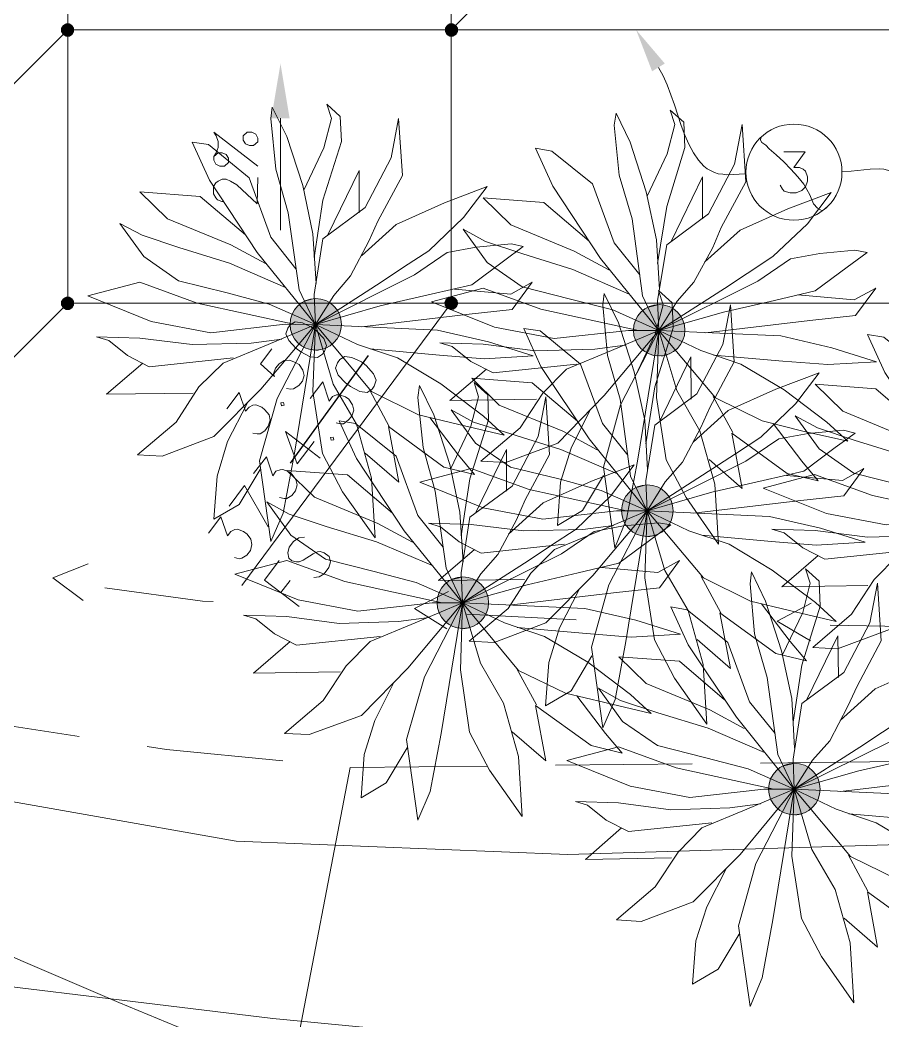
# Model space of a CAD drawing. Header units: millimetres. Extents: x -419 to 20046, y -14642 to 2638.
# Drawn here: x 7.739 to 9.318, y 8.233 to 10.064 of the extents above; entities that cross this region are included whole.
import ezdxf

# ---------------------------------------------------------------- set-up
doc = ezdxf.new("R2010")
doc.units = ezdxf.units.MM
for name, color, linetype in [('PDF11_----LN02', 7, 'Continuous'), ('PDF11_----LN03', 7, 'Continuous'), ('PDF11_----TX00', 7, 'Continuous'), ('PDF11_PR-swale', 7, 'Continuous'), ('PDF11_PRPN$PRPNSW', 7, 'Continuous')]:
    doc.layers.add(name, color=color, linetype=linetype)
for name, color, linetype, true_color in [('PDF11_0', 7, 'Continuous', 0xb3b3b3), ('PDF11_EXTO$--C3-Surface-EXTO', 7, 'Continuous', 0xb3b3b3), ('PDF11_EXTO$EXLSTR', 7, 'Continuous', 0xb3b3b3)]:
    doc.layers.add(name, color=color, linetype=linetype, true_color=true_color)

msp = doc.modelspace()

# ---------------------------------------------------------------- hatches: boundary and pattern name
at = {"layer": 'PDF11_----TX00', "transparency": 33554559}
msp.add_hatch(color=256, dxfattribs=at).paths.add_polyline_path([(8.2157, 9.9841), (8.199, 9.8841), (8.2323, 9.8841)])
at = {"layer": 'PDF11_0', "transparency": 33554559}
for points in [[(7.8173, 10.0541), (7.814, 10.0491), (7.8265, 10.0458)], [(7.8265, 10.0458), (7.8231, 10.0575), (7.8173, 10.0541)], [(7.8265, 10.0458), (7.8298, 10.0575), (7.8231, 10.0575)], [(7.8348, 10.0541), (7.8298, 10.0575), (7.8265, 10.0458)], [(7.8265, 10.0458), (7.8381, 10.0491), (7.8348, 10.0541)], [(8.5198, 10.0541), (8.5165, 10.0491), (8.5282, 10.0458)], [(8.5282, 10.0458), (8.5248, 10.0575), (8.5198, 10.0541)], [(8.5282, 10.0458), (8.5315, 10.0575), (8.5248, 10.0575)], [(8.5373, 10.0541), (8.5315, 10.0575), (8.5282, 10.0458)], [(8.5282, 10.0458), (8.5407, 10.0491), (8.5373, 10.0541)], [(7.8265, 10.0458), (7.814, 10.0491), (7.814, 10.0425)], [(7.8265, 10.0458), (7.814, 10.0425), (7.8173, 10.0366)], [(7.8173, 10.0366), (7.8231, 10.0333), (7.8265, 10.0458)], [(7.8265, 10.0458), (7.8231, 10.0333), (7.8298, 10.0333)], [(7.8265, 10.0458), (7.8381, 10.0425), (7.8381, 10.0491)], [(7.8265, 10.0458), (7.8298, 10.0333), (7.8348, 10.0366)], [(7.8348, 10.0366), (7.8381, 10.0425), (7.8265, 10.0458)], [(8.5282, 10.0458), (8.5165, 10.0491), (8.5165, 10.0425)], [(8.5282, 10.0458), (8.5165, 10.0425), (8.5198, 10.0366)], [(8.5198, 10.0366), (8.5248, 10.0333), (8.5282, 10.0458)], [(8.5282, 10.0458), (8.5248, 10.0333), (8.5315, 10.0333)], [(8.5282, 10.0458), (8.5407, 10.0425), (8.5407, 10.0491)], [(8.5282, 10.0458), (8.5315, 10.0333), (8.5373, 10.0366)], [(8.5373, 10.0366), (8.5407, 10.0425), (8.5282, 10.0458)], [(8.8665, 10.0458), (8.8957, 9.97), (8.919, 9.9841)], [(7.8173, 9.5541), (7.814, 9.5491), (7.8265, 9.5458)], [(7.8265, 9.5458), (7.814, 9.5491), (7.814, 9.5424)], [(7.8265, 9.5458), (7.814, 9.5424), (7.8173, 9.5366)], [(7.8265, 9.5458), (7.8231, 9.5574), (7.8173, 9.5541)], [(7.8173, 9.5366), (7.8231, 9.5333), (7.8265, 9.5458)], [(7.8265, 9.5458), (7.8298, 9.5574), (7.8231, 9.5574)], [(7.8265, 9.5458), (7.8231, 9.5333), (7.8298, 9.5333)], [(7.8348, 9.5541), (7.8298, 9.5574), (7.8265, 9.5458)], [(7.8265, 9.5458), (7.8381, 9.5491), (7.8348, 9.5541)], [(7.8265, 9.5458), (7.8381, 9.5424), (7.8381, 9.5491)], [(7.8265, 9.5458), (7.8298, 9.5333), (7.8348, 9.5366)], [(7.8348, 9.5366), (7.8381, 9.5424), (7.8265, 9.5458)], [(8.5182, 9.5533), (8.5157, 9.5474), (8.5282, 9.5458)], [(8.5282, 9.5458), (8.5157, 9.5474), (8.5165, 9.5408)], [(8.5282, 9.5458), (8.5165, 9.5408), (8.5207, 9.5358)], [(8.5282, 9.5458), (8.5232, 9.5574), (8.5182, 9.5533)], [(8.5207, 9.5358), (8.5265, 9.5333), (8.5282, 9.5458)], [(8.5282, 9.5458), (8.5298, 9.5583), (8.5232, 9.5574)], [(8.5282, 9.5458), (8.5265, 9.5333), (8.5332, 9.5341)], [(8.5357, 9.5558), (8.5298, 9.5583), (8.5282, 9.5458)], [(8.5282, 9.5458), (8.5398, 9.5508), (8.5357, 9.5558)], [(8.5282, 9.5458), (8.5407, 9.5441), (8.5398, 9.5508)], [(8.5282, 9.5458), (8.5332, 9.5341), (8.5382, 9.5383)], [(8.5382, 9.5383), (8.5407, 9.5441), (8.5282, 9.5458)]]:
    msp.add_hatch(color=7, dxfattribs=at).paths.add_polyline_path(points)
at = {"layer": 'PDF11_EXTO$EXLSTR', "transparency": 33554559}
for points in [[(8.3123, 9.5408), (8.2365, 9.5258), (8.2348, 9.5216)], [(8.3123, 9.5408), (8.2348, 9.5216), (8.3148, 9.5374)], [(8.3082, 9.5441), (8.239, 9.5299), (8.2365, 9.5258)], [(8.3082, 9.5441), (8.2365, 9.5258), (8.3123, 9.5408)], [(8.3048, 9.5466), (8.2407, 9.5333), (8.239, 9.5299)], [(8.3048, 9.5466), (8.239, 9.5299), (8.3082, 9.5441)], [(8.3007, 9.5483), (8.244, 9.5374), (8.2407, 9.5333)], [(8.3007, 9.5483), (8.2407, 9.5333), (8.3048, 9.5466)], [(8.2973, 9.5508), (8.2465, 9.5408), (8.244, 9.5374)], [(8.2973, 9.5508), (8.244, 9.5374), (8.3007, 9.5483)], [(8.2923, 9.5516), (8.2507, 9.5433), (8.2465, 9.5408)], [(8.2923, 9.5516), (8.2465, 9.5408), (8.2973, 9.5508)], [(8.2882, 9.5533), (8.254, 9.5458), (8.2507, 9.5433)], [(8.2882, 9.5533), (8.2507, 9.5433), (8.2923, 9.5516)], [(8.2832, 9.5533), (8.2582, 9.5483), (8.254, 9.5458)], [(8.2832, 9.5533), (8.254, 9.5458), (8.2882, 9.5533)], [(8.279, 9.5541), (8.2615, 9.5499), (8.2582, 9.5483)], [(8.279, 9.5541), (8.2582, 9.5483), (8.2832, 9.5533)], [(8.2732, 9.5533), (8.2615, 9.5499), (8.279, 9.5541)], [(8.2732, 9.5533), (8.2707, 9.5533), (8.2615, 9.5499)], [(8.9207, 9.5408), (8.879, 9.5324), (8.8757, 9.5291)], [(8.9207, 9.5408), (8.8757, 9.5291), (8.9257, 9.5391)], [(8.9165, 9.5416), (8.8824, 9.5349), (8.879, 9.5324)], [(8.9165, 9.5416), (8.879, 9.5324), (8.9207, 9.5408)], [(8.9115, 9.5424), (8.8874, 9.5374), (8.8824, 9.5349)], [(8.9115, 9.5424), (8.8824, 9.5349), (8.9165, 9.5416)], [(8.9082, 9.5424), (8.8907, 9.5391), (8.8874, 9.5374)], [(8.9082, 9.5424), (8.8874, 9.5374), (8.9115, 9.5424)], [(8.9024, 9.5424), (8.899, 9.5416), (8.8907, 9.5391)], [(8.9024, 9.5424), (8.8907, 9.5391), (8.9082, 9.5424)], [(8.3207, 9.5308), (8.2332, 9.5133), (8.2323, 9.5083)], [(8.3207, 9.5308), (8.2323, 9.5083), (8.3223, 9.5266)], [(8.3223, 9.5266), (8.2323, 9.5083), (8.2323, 9.5041)], [(8.3223, 9.5266), (8.2323, 9.5041), (8.324, 9.5224)], [(8.324, 9.5224), (8.2323, 9.5041), (8.2332, 9.4991)], [(8.3182, 9.5341), (8.234, 9.5174), (8.2332, 9.5133)], [(8.3182, 9.5341), (8.2332, 9.5133), (8.3207, 9.5308)], [(8.324, 9.5224), (8.2332, 9.4991), (8.3257, 9.5183)], [(8.3148, 9.5374), (8.2348, 9.5216), (8.234, 9.5174)], [(8.3148, 9.5374), (8.234, 9.5174), (8.3182, 9.5341)], [(8.9465, 9.5233), (8.8624, 9.5058), (8.8615, 9.5016)], [(8.9465, 9.5233), (8.8615, 9.5016), (8.949, 9.5191)], [(8.944, 9.5266), (8.864, 9.5108), (8.8624, 9.5058)], [(8.944, 9.5266), (8.8624, 9.5058), (8.9465, 9.5233)], [(8.9407, 9.5299), (8.8649, 9.5149), (8.864, 9.5108)], [(8.9407, 9.5299), (8.864, 9.5108), (8.944, 9.5266)], [(8.9374, 9.5324), (8.8674, 9.5191), (8.8649, 9.5149)], [(8.9374, 9.5324), (8.8649, 9.5149), (8.9407, 9.5299)], [(8.934, 9.5358), (8.8699, 9.5224), (8.8674, 9.5191)], [(8.934, 9.5358), (8.8674, 9.5191), (8.9374, 9.5324)], [(8.929, 9.5374), (8.8724, 9.5258), (8.8699, 9.5224)], [(8.929, 9.5374), (8.8699, 9.5224), (8.934, 9.5358)], [(8.9257, 9.5391), (8.8757, 9.5291), (8.8724, 9.5258)], [(8.9257, 9.5391), (8.8724, 9.5258), (8.929, 9.5374)], [(8.3257, 9.5183), (8.2332, 9.4991), (8.234, 9.4949)], [(8.3257, 9.5183), (8.234, 9.4949), (8.3265, 9.5133)], [(8.3265, 9.5133), (8.234, 9.4949), (8.2348, 9.4908)], [(8.3265, 9.5133), (8.2348, 9.4908), (8.3273, 9.5091)], [(8.3273, 9.5091), (8.2348, 9.4908), (8.2373, 9.4866)], [(8.3273, 9.5091), (8.2373, 9.4866), (8.3265, 9.5049)], [(8.3265, 9.5049), (8.2373, 9.4866), (8.239, 9.4824)], [(8.3265, 9.5049), (8.239, 9.4824), (8.3265, 9.4999)], [(8.949, 9.5191), (8.8615, 9.5016), (8.8607, 9.4974)], [(8.949, 9.5191), (8.8607, 9.4974), (8.9515, 9.5149)], [(8.9515, 9.5149), (8.8607, 9.4974), (8.8615, 9.4924)], [(8.9515, 9.5149), (8.8615, 9.4924), (8.9524, 9.5108)], [(8.9524, 9.5108), (8.8615, 9.4924), (8.8615, 9.4883)], [(8.9524, 9.5108), (8.8615, 9.4883), (8.954, 9.5066)], [(8.954, 9.5066), (8.8615, 9.4883), (8.8624, 9.4841)], [(8.954, 9.5066), (8.8624, 9.4841), (8.9549, 9.5024)], [(8.3265, 9.4999), (8.239, 9.4824), (8.2415, 9.4791)], [(8.3265, 9.4999), (8.2415, 9.4791), (8.3257, 9.4958)], [(8.3257, 9.4958), (8.2415, 9.4791), (8.244, 9.4749)], [(8.3257, 9.4958), (8.244, 9.4749), (8.3248, 9.4916)], [(8.3248, 9.4916), (8.244, 9.4749), (8.2473, 9.4724)], [(8.3248, 9.4916), (8.2473, 9.4724), (8.3223, 9.4874)], [(8.3223, 9.4874), (8.2473, 9.4724), (8.2507, 9.4691)], [(8.3223, 9.4874), (8.2507, 9.4691), (8.3207, 9.4833)], [(8.9549, 9.5024), (8.8624, 9.4841), (8.864, 9.4799)], [(8.9549, 9.5024), (8.864, 9.4799), (8.9557, 9.4983)], [(8.9557, 9.4983), (8.864, 9.4799), (8.8657, 9.4758)], [(8.9557, 9.4983), (8.8657, 9.4758), (8.9557, 9.4933)], [(8.9557, 9.4933), (8.8657, 9.4758), (8.8674, 9.4716)], [(8.9557, 9.4933), (8.8674, 9.4716), (8.9549, 9.4891)], [(8.9549, 9.4891), (8.8674, 9.4716), (8.8699, 9.4674)], [(8.9549, 9.4891), (8.8699, 9.4674), (8.954, 9.4841)], [(8.3207, 9.4833), (8.2507, 9.4691), (8.2548, 9.4666)], [(8.3207, 9.4833), (8.2548, 9.4666), (8.3182, 9.4791)], [(8.3182, 9.4791), (8.2548, 9.4666), (8.2582, 9.4641)], [(8.3182, 9.4791), (8.2582, 9.4641), (8.3157, 9.4758)], [(8.3157, 9.4758), (8.2582, 9.4641), (8.2632, 9.4624)], [(8.3157, 9.4758), (8.2632, 9.4624), (8.3123, 9.4724)], [(8.3123, 9.4724), (8.2632, 9.4624), (8.2665, 9.4608)], [(8.3123, 9.4724), (8.2665, 9.4608), (8.309, 9.4699)], [(8.309, 9.4699), (8.2665, 9.4608), (8.2715, 9.4599)], [(8.309, 9.4699), (8.2715, 9.4599), (8.3048, 9.4666)], [(8.954, 9.4841), (8.8699, 9.4674), (8.8732, 9.4641)], [(8.954, 9.4841), (8.8732, 9.4641), (8.9532, 9.4799)], [(8.9532, 9.4799), (8.8732, 9.4641), (8.8765, 9.4608)], [(8.9532, 9.4799), (8.8765, 9.4608), (8.9515, 9.4758)], [(8.9515, 9.4758), (8.8765, 9.4608), (8.879, 9.4583)], [(8.9515, 9.4758), (8.879, 9.4583), (8.9499, 9.4716)], [(8.9499, 9.4716), (8.879, 9.4583), (8.8832, 9.4558)], [(8.9499, 9.4716), (8.8832, 9.4558), (8.9465, 9.4683)], [(8.9465, 9.4683), (8.8832, 9.4558), (8.8874, 9.4533)], [(8.9465, 9.4683), (8.8874, 9.4533), (8.944, 9.4649)], [(8.3048, 9.4666), (8.2715, 9.4599), (8.2757, 9.4591)], [(8.3048, 9.4666), (8.2757, 9.4591), (8.3015, 9.4649)], [(8.3015, 9.4649), (8.2757, 9.4591), (8.2807, 9.4591)], [(8.3015, 9.4649), (8.2807, 9.4591), (8.2965, 9.4624)], [(8.2807, 9.4591), (8.2848, 9.4591), (8.2965, 9.4624)], [(8.2848, 9.4591), (8.2965, 9.4624), (8.2932, 9.4616)], [(8.944, 9.4649), (8.8874, 9.4533), (8.8915, 9.4516)], [(8.944, 9.4649), (8.8915, 9.4516), (8.9407, 9.4616)], [(8.9407, 9.4616), (8.8915, 9.4516), (8.8957, 9.4499)], [(8.9407, 9.4616), (8.8957, 9.4499), (8.9382, 9.4583)], [(8.9382, 9.4583), (8.8957, 9.4499), (8.8999, 9.4491)], [(8.9382, 9.4583), (8.8999, 9.4491), (8.9332, 9.4558)], [(8.9332, 9.4558), (8.8999, 9.4491), (8.904, 9.4483)], [(8.9332, 9.4558), (8.904, 9.4483), (8.9307, 9.4533)], [(8.9307, 9.4533), (8.904, 9.4483), (8.9099, 9.4483)], [(8.9307, 9.4533), (8.9099, 9.4483), (8.9249, 9.4516)], [(8.9099, 9.4483), (8.9132, 9.4483), (8.9249, 9.4516)], [(8.9249, 9.4516), (8.9132, 9.4483), (8.9224, 9.4499)], [(8.8957, 9.2124), (8.8607, 9.2049), (8.8582, 9.2024)], [(8.8957, 9.2124), (8.8582, 9.2024), (8.899, 9.2107)], [(8.8907, 9.2124), (8.8657, 9.2074), (8.8607, 9.2049)], [(8.8907, 9.2124), (8.8607, 9.2049), (8.8957, 9.2124)], [(8.8865, 9.2132), (8.869, 9.2091), (8.8657, 9.2074)], [(8.8865, 9.2132), (8.8657, 9.2074), (8.8907, 9.2124)], [(8.8807, 9.2124), (8.869, 9.2091), (8.8865, 9.2132)], [(8.8807, 9.2124), (8.8774, 9.2124), (8.869, 9.2091)], [(8.9249, 9.1932), (8.8407, 9.1766), (8.8399, 9.1724)], [(8.9249, 9.1932), (8.8399, 9.1724), (8.9274, 9.1899)], [(8.9224, 9.1966), (8.8424, 9.1807), (8.8407, 9.1766)], [(8.9224, 9.1966), (8.8407, 9.1766), (8.9249, 9.1932)], [(8.919, 9.1999), (8.844, 9.1849), (8.8424, 9.1807)], [(8.919, 9.1999), (8.8424, 9.1807), (8.9224, 9.1966)], [(8.9157, 9.2032), (8.8457, 9.1891), (8.844, 9.1849)], [(8.9157, 9.2032), (8.844, 9.1849), (8.919, 9.1999)], [(8.9124, 9.2057), (8.8482, 9.1924), (8.8457, 9.1891)], [(8.9124, 9.2057), (8.8457, 9.1891), (8.9157, 9.2032)], [(8.9082, 9.2074), (8.8515, 9.1966), (8.8482, 9.1924)], [(8.9082, 9.2074), (8.8482, 9.1924), (8.9124, 9.2057)], [(8.904, 9.2099), (8.854, 9.1999), (8.8515, 9.1966)], [(8.904, 9.2099), (8.8515, 9.1966), (8.9082, 9.2074)], [(8.899, 9.2107), (8.8582, 9.2024), (8.854, 9.1999)], [(8.899, 9.2107), (8.854, 9.1999), (8.904, 9.2099)], [(8.9274, 9.1899), (8.8399, 9.1724), (8.8399, 9.1674)], [(8.9274, 9.1899), (8.8399, 9.1674), (8.9299, 9.1857)], [(8.9299, 9.1857), (8.8399, 9.1674), (8.8399, 9.1632)], [(8.9299, 9.1857), (8.8399, 9.1632), (8.9315, 9.1816)], [(8.9315, 9.1816), (8.8399, 9.1632), (8.8399, 9.1582)], [(8.9315, 9.1816), (8.8399, 9.1582), (8.9324, 9.1774)], [(8.9324, 9.1774), (8.8399, 9.1582), (8.8415, 9.1541)], [(8.9324, 9.1774), (8.8415, 9.1541), (8.9332, 9.1724)], [(8.9332, 9.1724), (8.8415, 9.1541), (8.8424, 9.1499)], [(8.9332, 9.1724), (8.8424, 9.1499), (8.934, 9.1682)], [(8.934, 9.1682), (8.8424, 9.1499), (8.844, 9.1457)], [(8.934, 9.1682), (8.844, 9.1457), (8.934, 9.1641)], [(8.934, 9.1641), (8.844, 9.1457), (8.8457, 9.1416)], [(8.934, 9.1641), (8.8457, 9.1416), (8.934, 9.1591)], [(8.934, 9.1591), (8.8457, 9.1416), (8.849, 9.1382)], [(8.934, 9.1591), (8.849, 9.1382), (8.9324, 9.1549)], [(8.9324, 9.1549), (8.849, 9.1382), (8.8515, 9.1341)], [(8.9324, 9.1549), (8.8515, 9.1341), (8.9315, 9.1507)], [(8.9315, 9.1507), (8.8515, 9.1341), (8.8549, 9.1316)], [(8.9315, 9.1507), (8.8549, 9.1316), (8.9299, 9.1466)], [(8.9299, 9.1466), (8.8549, 9.1316), (8.8582, 9.1282)], [(8.9299, 9.1466), (8.8582, 9.1282), (8.9282, 9.1424)], [(8.9282, 9.1424), (8.8582, 9.1282), (8.8615, 9.1257)], [(8.9282, 9.1424), (8.8615, 9.1257), (8.9249, 9.1382)], [(8.9249, 9.1382), (8.8615, 9.1257), (8.8657, 9.1232)], [(8.9249, 9.1382), (8.8657, 9.1232), (8.9232, 9.1349)], [(8.9232, 9.1349), (8.8657, 9.1232), (8.8699, 9.1216)], [(8.9232, 9.1349), (8.8699, 9.1216), (8.919, 9.1316)], [(8.919, 9.1316), (8.8699, 9.1216), (8.874, 9.1199)], [(8.919, 9.1316), (8.874, 9.1199), (8.9165, 9.1282)], [(8.9165, 9.1282), (8.874, 9.1199), (8.879, 9.1191)], [(8.9165, 9.1282), (8.879, 9.1191), (8.9124, 9.1257)], [(8.9124, 9.1257), (8.879, 9.1191), (8.8824, 9.1182)], [(8.9124, 9.1257), (8.8824, 9.1182), (8.909, 9.1241)], [(8.909, 9.1241), (8.8824, 9.1182), (8.8882, 9.1182)], [(8.909, 9.1241), (8.8882, 9.1182), (8.9032, 9.1216)], [(8.8882, 9.1182), (8.8915, 9.1182), (8.9032, 9.1216)], [(8.9032, 9.1216), (8.8915, 9.1182), (8.9007, 9.1199)], [(8.584, 9.0282), (8.504, 9.0124), (8.5032, 9.0082)], [(8.584, 9.0282), (8.5032, 9.0082), (8.5874, 9.0249)], [(8.5815, 9.0316), (8.5057, 9.0166), (8.504, 9.0124)], [(8.5815, 9.0316), (8.504, 9.0124), (8.584, 9.0282)], [(8.5774, 9.0341), (8.5082, 9.0207), (8.5057, 9.0166)], [(8.5774, 9.0341), (8.5057, 9.0166), (8.5815, 9.0316)], [(8.574, 9.0374), (8.5098, 9.0241), (8.5082, 9.0207)], [(8.574, 9.0374), (8.5082, 9.0207), (8.5774, 9.0341)], [(8.5699, 9.0391), (8.5132, 9.0282), (8.5098, 9.0241)], [(8.5699, 9.0391), (8.5098, 9.0241), (8.574, 9.0374)], [(8.5665, 9.0407), (8.5157, 9.0307), (8.5132, 9.0282)], [(8.5665, 9.0407), (8.5132, 9.0282), (8.5699, 9.0391)], [(8.5615, 9.0424), (8.5198, 9.0341), (8.5157, 9.0307)], [(8.5615, 9.0424), (8.5157, 9.0307), (8.5665, 9.0407)], [(8.5574, 9.0432), (8.5232, 9.0366), (8.5198, 9.0341)], [(8.5574, 9.0432), (8.5198, 9.0341), (8.5615, 9.0424)], [(8.5524, 9.0441), (8.5282, 9.0391), (8.5232, 9.0366)], [(8.5524, 9.0441), (8.5232, 9.0366), (8.5574, 9.0432)], [(8.5482, 9.0441), (8.5307, 9.0407), (8.5282, 9.0391)], [(8.5482, 9.0441), (8.5282, 9.0391), (8.5524, 9.0441)], [(8.5398, 9.0432), (8.5424, 9.0441), (8.5307, 9.0407)], [(8.5424, 9.0441), (8.5307, 9.0407), (8.5482, 9.0441)], [(8.5899, 9.0207), (8.5023, 9.0032), (8.5015, 8.9991)], [(8.5899, 9.0207), (8.5015, 8.9991), (8.5915, 9.0174)], [(8.5915, 9.0174), (8.5015, 8.9991), (8.5015, 8.9949)], [(8.5915, 9.0174), (8.5015, 8.9949), (8.5932, 9.0124)], [(8.5932, 9.0124), (8.5015, 8.9949), (8.5023, 8.9899)], [(8.5874, 9.0249), (8.5032, 9.0082), (8.5023, 9.0032)], [(8.5874, 9.0249), (8.5023, 9.0032), (8.5899, 9.0207)], [(8.5932, 9.0124), (8.5023, 8.9899), (8.5949, 9.0082)], [(8.5949, 9.0082), (8.5023, 8.9899), (8.5032, 8.9857)], [(8.5949, 9.0082), (8.5032, 8.9857), (8.5957, 9.0041)], [(8.5957, 9.0041), (8.5032, 8.9857), (8.504, 8.9816)], [(8.5957, 9.0041), (8.504, 8.9816), (8.5965, 8.9999)], [(8.5965, 8.9999), (8.504, 8.9816), (8.5065, 8.9774)], [(8.5965, 8.9999), (8.5065, 8.9774), (8.5957, 8.9949)], [(8.5957, 8.9949), (8.5065, 8.9774), (8.5082, 8.9732)], [(8.5957, 8.9949), (8.5082, 8.9732), (8.5957, 8.9907)], [(8.5957, 8.9907), (8.5082, 8.9732), (8.5107, 8.9691)], [(8.5957, 8.9907), (8.5107, 8.9691), (8.5949, 8.9866)], [(8.5949, 8.9866), (8.5107, 8.9691), (8.5132, 8.9657)], [(8.5949, 8.9866), (8.5132, 8.9657), (8.594, 8.9816)], [(8.594, 8.9816), (8.5132, 8.9657), (8.5165, 8.9624)], [(8.594, 8.9816), (8.5165, 8.9624), (8.5915, 8.9774)], [(8.5915, 8.9774), (8.5165, 8.9624), (8.5198, 8.9599)], [(8.5915, 8.9774), (8.5198, 8.9599), (8.5899, 8.9741)], [(8.5899, 8.9741), (8.5198, 8.9599), (8.524, 8.9574)], [(8.5899, 8.9741), (8.524, 8.9574), (8.5874, 8.9699)], [(8.5874, 8.9699), (8.524, 8.9574), (8.5273, 8.9549)], [(8.5874, 8.9699), (8.5273, 8.9549), (8.5849, 8.9666)], [(8.5849, 8.9666), (8.5273, 8.9549), (8.5323, 8.9532)], [(8.5849, 8.9666), (8.5323, 8.9532), (8.5815, 8.9632)], [(8.5815, 8.9632), (8.5323, 8.9532), (8.5357, 8.9515)], [(8.5815, 8.9632), (8.5357, 8.9515), (8.5782, 8.9599)], [(8.5782, 8.9599), (8.5357, 8.9515), (8.5407, 8.9507)], [(8.5782, 8.9599), (8.5407, 8.9507), (8.574, 8.9574)], [(8.574, 8.9574), (8.5407, 8.9507), (8.5449, 8.9499)], [(8.574, 8.9574), (8.5449, 8.9499), (8.5707, 8.9549)], [(8.5707, 8.9549), (8.5449, 8.9499), (8.5499, 8.9499)], [(8.5707, 8.9549), (8.5499, 8.9499), (8.5657, 8.9532)], [(8.5499, 8.9499), (8.554, 8.9499), (8.5657, 8.9532)], [(8.5657, 8.9532), (8.554, 8.9499), (8.5624, 8.9515)], [(9.1774, 8.6982), (9.1207, 8.6874), (9.1174, 8.6832)], [(9.1774, 8.6982), (9.1174, 8.6832), (9.1816, 8.6965)], [(9.1732, 8.6999), (9.1232, 8.6899), (9.1207, 8.6874)], [(9.1732, 8.6999), (9.1207, 8.6874), (9.1774, 8.6982)], [(9.1691, 8.7015), (9.1274, 8.6932), (9.1232, 8.6899)], [(9.1691, 8.7015), (9.1232, 8.6899), (9.1732, 8.6999)], [(9.1649, 8.7024), (9.1299, 8.6957), (9.1274, 8.6932)], [(9.1649, 8.7024), (9.1274, 8.6932), (9.1691, 8.7015)], [(9.1599, 8.7032), (9.1349, 8.6982), (9.1299, 8.6957)], [(9.1599, 8.7032), (9.1299, 8.6957), (9.1649, 8.7024)], [(9.1557, 8.7032), (9.1382, 8.6999), (9.1349, 8.6982)], [(9.1557, 8.7032), (9.1349, 8.6982), (9.1599, 8.7032)], [(9.1499, 8.7032), (9.1466, 8.7024), (9.1382, 8.6999)], [(9.1499, 8.7032), (9.1382, 8.6999), (9.1557, 8.7032)], [(9.1941, 8.684), (9.1099, 8.6674), (9.1091, 8.6624)], [(9.1941, 8.684), (9.1091, 8.6624), (9.1966, 8.6799)], [(9.1966, 8.6799), (9.1091, 8.6624), (9.1091, 8.6582)], [(9.1966, 8.6799), (9.1091, 8.6582), (9.1991, 8.6765)], [(9.1916, 8.6874), (9.1116, 8.6715), (9.1099, 8.6674)], [(9.1916, 8.6874), (9.1099, 8.6674), (9.1941, 8.684)], [(9.1882, 8.6907), (9.1132, 8.6757), (9.1116, 8.6715)], [(9.1882, 8.6907), (9.1116, 8.6715), (9.1916, 8.6874)], [(9.1849, 8.6932), (9.1149, 8.6799), (9.1132, 8.6757)], [(9.1849, 8.6932), (9.1132, 8.6757), (9.1882, 8.6907)], [(9.1816, 8.6965), (9.1174, 8.6832), (9.1149, 8.6799)], [(9.1816, 8.6965), (9.1149, 8.6799), (9.1849, 8.6932)], [(9.1991, 8.6765), (9.1091, 8.6582), (9.1091, 8.6532)], [(9.1991, 8.6765), (9.1091, 8.6532), (9.2007, 8.6715)], [(9.2007, 8.6715), (9.1091, 8.6532), (9.1091, 8.649)], [(9.2007, 8.6715), (9.1091, 8.649), (9.2024, 8.6674)], [(9.2024, 8.6674), (9.1091, 8.649), (9.1107, 8.6449)], [(9.2024, 8.6674), (9.1107, 8.6449), (9.2024, 8.6632)], [(9.2024, 8.6632), (9.1107, 8.6449), (9.1116, 8.6407)], [(9.2024, 8.6632), (9.1116, 8.6407), (9.2032, 8.659)], [(9.2032, 8.659), (9.1116, 8.6407), (9.1132, 8.6365)], [(9.2032, 8.659), (9.1132, 8.6365), (9.2032, 8.654)], [(9.2032, 8.654), (9.1132, 8.6365), (9.1149, 8.6324)], [(9.2032, 8.654), (9.1149, 8.6324), (9.2032, 8.6499)], [(9.2032, 8.6499), (9.1149, 8.6324), (9.1182, 8.6282)], [(9.2032, 8.6499), (9.1182, 8.6282), (9.2016, 8.6457)], [(9.2016, 8.6457), (9.1182, 8.6282), (9.1207, 8.6249)], [(9.2016, 8.6457), (9.1207, 8.6249), (9.2007, 8.6407)], [(9.2007, 8.6407), (9.1207, 8.6249), (9.1241, 8.6215)], [(9.2007, 8.6407), (9.1241, 8.6215), (9.1991, 8.6365)], [(9.1991, 8.6365), (9.1241, 8.6215), (9.1274, 8.619)], [(9.1991, 8.6365), (9.1274, 8.619), (9.1974, 8.6332)], [(9.1974, 8.6332), (9.1274, 8.619), (9.1307, 8.6165)], [(9.1974, 8.6332), (9.1307, 8.6165), (9.1949, 8.629)], [(9.1949, 8.629), (9.1307, 8.6165), (9.1349, 8.614)], [(9.1949, 8.629), (9.1349, 8.614), (9.1924, 8.6257)], [(9.1924, 8.6257), (9.1349, 8.614), (9.1391, 8.6124)], [(9.1924, 8.6257), (9.1391, 8.6124), (9.1882, 8.6224)], [(9.1882, 8.6224), (9.1391, 8.6124), (9.1432, 8.6107)], [(9.1882, 8.6224), (9.1432, 8.6107), (9.1857, 8.619)], [(9.1857, 8.619), (9.1432, 8.6107), (9.1482, 8.6099)], [(9.1857, 8.619), (9.1482, 8.6099), (9.1816, 8.6165)], [(9.1816, 8.6165), (9.1482, 8.6099), (9.1516, 8.609)], [(9.1816, 8.6165), (9.1516, 8.609), (9.1782, 8.614)], [(9.1782, 8.614), (9.1516, 8.609), (9.1574, 8.609)], [(9.1782, 8.614), (9.1574, 8.609), (9.1724, 8.6124)], [(9.1574, 8.609), (9.1607, 8.609), (9.1724, 8.6124)], [(9.1724, 8.6124), (9.1607, 8.609), (9.1699, 8.6107)]]:
    msp.add_hatch(color=256, dxfattribs=at).paths.add_polyline_path(points)

# ---------------------------------------------------------------- linework, layer by layer
at = {"layer": 'PDF11_----LN02', "lineweight": 18}
for points in [[(3.0344, 13.4869), (3.1044, 13.2036), (3.2261, 12.6085), (3.3619, 12.1201), (3.5311, 11.6534), (3.762, 11.1034), (3.9461, 10.6859), (4.2545, 10.1366), (4.4437, 9.8083), (4.667, 9.4974), (4.777, 9.3974), (4.9721, 9.2882), (5.3429, 9.1149), (5.7963, 8.9649), (6.0763, 8.8982), (7.0289, 8.7565), (8.1348, 8.5615), (8.7415, 8.5373), (9.6108, 8.5632), (10.1533, 8.6324), (10.5392, 8.7157), (10.74, 8.7507), (10.7925, 8.7524)], [(7.8473, 8.7532), (7.6006, 8.7907)], [(8.2198, 8.7082), (8.0073, 8.729), (7.9715, 8.7349)], [(8.594, 8.699), (8.344, 8.6965)], [(8.9691, 8.7032), (8.719, 8.7007)], [(9.3441, 8.7074), (9.0941, 8.704)], [(8.3432, 8.6965), (8.1298, 7.5839)]]:
    msp.add_lwpolyline(points, dxfattribs=at)
at = {"layer": 'PDF11_----LN03', "lineweight": 20}
msp.add_lwpolyline([(2.2718, 13.992), (2.3869, 13.9461), (2.4669, 13.8869), (2.5885, 13.7669), (2.6677, 13.6378), (2.7094, 13.5144), (2.8519, 12.901), (2.9794, 12.291), (3.0836, 11.9735), (3.2769, 11.4559), (3.577, 10.8034), (3.8711, 10.2533), (4.2928, 9.5141), (4.5095, 9.2266), (4.6137, 9.1424), (5.2913, 8.8132), (6.0547, 8.6024), (6.6872, 8.4573), (7.4173, 8.3323), (8.2015, 8.2373), (9.1516, 8.1457), (9.8908, 8.074), (10.7925, 7.9765)], dxfattribs=at)
at = {"layer": 'PDF11_----LN03', "lineweight": 30}
msp.add_lwpolyline([(8.234, 9.2532), (8.3765, 9.4499)], dxfattribs=at)
at = {"layer": 'PDF11_----TX00', "lineweight": 20}
for points in [[(8.2157, 9.6791), (8.2157, 9.8841)], [(8.094, 9.8141), (8.0981, 9.8208), (8.1015, 9.8308), (8.1015, 9.8416), (8.0981, 9.8516), (8.094, 9.8583), (8.174, 9.7966)], [(8.1123, 9.7316), (8.1081, 9.7316), (8.1006, 9.7349), (8.0973, 9.7383), (8.0931, 9.7458), (8.0931, 9.7591), (8.0973, 9.7658), (8.1015, 9.7691), (8.109, 9.7724), (8.1165, 9.7724), (8.124, 9.7691), (8.1357, 9.7624), (8.1732, 9.7274), (8.174, 9.7758)], [(8.2265, 9.3899), (8.2348, 9.3883), (8.2398, 9.3891), (8.249, 9.3949), (8.2557, 9.4033), (8.259, 9.4133), (8.2565, 9.4233), (8.2498, 9.4333), (8.2432, 9.4374), (8.2323, 9.4416), (8.2223, 9.4408), (8.2132, 9.4349), (8.2065, 9.4266), (8.2032, 9.4166), (8.2048, 9.4116), (8.179, 9.4349), (8.1998, 9.4624)], [(8.2698, 9.3716), (8.2932, 9.4016), (8.3048, 9.3666), (8.3107, 9.3749), (8.3182, 9.3783), (8.3232, 9.3783), (8.3348, 9.3741), (8.3407, 9.3699), (8.3473, 9.3599), (8.3498, 9.3499), (8.3465, 9.3391), (8.3398, 9.3316), (8.3307, 9.3249), (8.3257, 9.3249), (8.3173, 9.3266)], [(8.1173, 9.3524), (8.1398, 9.3824), (8.1515, 9.3482), (8.1582, 9.3557), (8.1648, 9.3591), (8.1707, 9.3599), (8.1815, 9.3557), (8.1873, 9.3507), (8.1948, 9.3416), (8.1965, 9.3316), (8.1932, 9.3207), (8.1873, 9.3124), (8.1782, 9.3066), (8.1732, 9.3066), (8.1648, 9.3082)], [(8.2773, 9.2924), (8.2465, 9.2516), (8.2248, 9.3107), (8.2882, 9.2624)], [(8.1665, 9.2341), (8.1898, 9.2649), (8.2015, 9.2299), (8.2073, 9.2382), (8.2148, 9.2407), (8.2198, 9.2416), (8.2315, 9.2374), (8.2373, 9.2324), (8.244, 9.2232), (8.2465, 9.2132), (8.2432, 9.2024), (8.2365, 9.1941), (8.2273, 9.1882), (8.2223, 9.1882), (8.214, 9.1899)], [(8.1215, 9.1741), (8.1498, 9.2124), (8.1932, 9.1366)], [(8.084, 9.1249), (8.1065, 9.1549), (8.119, 9.1199), (8.1248, 9.1282), (8.1323, 9.1316), (8.1373, 9.1324), (8.1482, 9.1282), (8.1548, 9.1232), (8.1615, 9.1141), (8.1632, 9.1041), (8.1607, 9.0932), (8.154, 9.0849), (8.1448, 9.0791), (8.1398, 9.0782), (8.1315, 9.0807)], [(8.2765, 9.0441), (8.2865, 9.0449), (8.2957, 9.0507), (8.304, 9.0624), (8.3073, 9.0724), (8.3048, 9.0824), (8.2957, 9.0891), (8.2882, 9.0916), (8.2832, 9.0907), (8.2757, 9.0874), (8.2573, 9.0757), (8.2498, 9.0724), (8.2448, 9.0724), (8.2365, 9.0741), (8.2307, 9.0791), (8.229, 9.0891), (8.2315, 9.0991), (8.2398, 9.1099), (8.249, 9.1166), (8.2598, 9.1174)], [(8.2498, 8.9907), (8.1865, 9.0391), (8.2132, 9.0749)], [(8.2332, 9.0382), (8.2165, 9.0166)]]:
    msp.add_lwpolyline(points, dxfattribs=at)
for points in [[(8.1473, 9.8441), (8.1473, 9.8516), (8.1548, 9.8583), (8.1632, 9.8583), (8.1707, 9.855), (8.174, 9.8475), (8.174, 9.8408), (8.1665, 9.8341), (8.159, 9.8341), (8.1515, 9.8375)], [(8.1015, 9.8208), (8.109, 9.8208), (8.1165, 9.8175), (8.1206, 9.8108), (8.1206, 9.8033), (8.1131, 9.7966), (8.1048, 9.7966), (8.0973, 9.8), (8.094, 9.8075), (8.094, 9.8141)], [(8.229, 9.4999), (8.2332, 9.5058), (8.2423, 9.5116), (8.2557, 9.5099), (8.2723, 9.5016), (8.2815, 9.4949), (8.2948, 9.4808), (8.2998, 9.4683), (8.2965, 9.4574), (8.2923, 9.4524), (8.2832, 9.4466), (8.2698, 9.4474), (8.2532, 9.4566), (8.244, 9.4633), (8.2307, 9.4774), (8.2257, 9.4899)], [(8.3198, 9.4366), (8.324, 9.4424), (8.3332, 9.4483), (8.3465, 9.4466), (8.364, 9.4383), (8.3723, 9.4316), (8.3857, 9.4166), (8.3907, 9.4049), (8.3873, 9.3941), (8.3832, 9.3883), (8.374, 9.3824), (8.3607, 9.3841), (8.344, 9.3933), (8.3348, 9.3999), (8.3215, 9.4141), (8.3165, 9.4266)], [(8.2165, 9.3632), (8.2215, 9.3641), (8.2223, 9.3591), (8.2173, 9.3582)], [(8.3073, 9.2999), (8.3123, 9.3007), (8.3132, 9.2957), (8.3082, 9.2949)]]:
    msp.add_lwpolyline(points, close=True, dxfattribs=at)
at = {"layer": 'PDF11_0', "color": 7, "lineweight": 20}
for points in [[(8.9832, 10.5), (8.5282, 10.0458)], [(7.3714, 9.5908), (7.8265, 10.0458)], [(9.0666, 9.7824), (9.0324, 9.7808), (9.0249, 9.7816), (9.0166, 9.7824), (9.0099, 9.7849), (8.9966, 9.7916), (8.9907, 9.7966), (8.9807, 9.8075), (8.9716, 9.8208), (8.9632, 9.8366), (8.9557, 9.8533), (8.949, 9.8708), (8.9365, 9.9083), (8.9232, 9.945), (8.9157, 9.9616), (8.9074, 9.9766)], [(9.1366, 9.8225), (9.1757, 9.8225), (9.1549, 9.7941), (9.1657, 9.7941), (9.1724, 9.7908), (9.1766, 9.7874), (9.1799, 9.7766), (9.1799, 9.7691), (9.1766, 9.7583), (9.1699, 9.7516), (9.1591, 9.7474), (9.1482, 9.7474), (9.1374, 9.7508), (9.1341, 9.7541), (9.1299, 9.7616)], [(9.2432, 9.7866), (9.2599, 9.7874), (9.2949, 9.7908), (9.3116, 9.7916), (9.3199, 9.7908), (9.3266, 9.7891), (9.3332, 9.7866), (9.3391, 9.7833), (9.3441, 9.7791), (9.3491, 9.7741), (9.3532, 9.7683), (9.3566, 9.7616), (9.3632, 9.7474), (9.3682, 9.7308), (9.3716, 9.7124), (9.3749, 9.6933), (9.3816, 9.6558), (9.3858, 9.6374), (9.3908, 9.6208)], [(7.3714, 9.0907), (7.8265, 9.5458)], [(8.1448, 9.0291), (8.5282, 9.5458)]]:
    msp.add_lwpolyline(points, dxfattribs=at)
at = {"layer": 'PDF11_0', "color": 7, "lineweight": 0, "true_color": 0xffffff}
for points in [[(9.207, 9.7145), (9.1982, 9.7195), (9.1912, 9.7274), (9.1845, 9.7441), (9.1737, 9.7637), (9.1624, 9.7766), (9.1499, 9.7908), (9.1366, 9.8041), (9.1228, 9.817), (9.1099, 9.8283), (9.1036, 9.8345), (9.0966, 9.8395), (9.0941, 9.8441), (9.0945, 9.8483)], [(9.2157, 9.7208), (9.1982, 9.7083)]]:
    msp.add_lwpolyline(points, dxfattribs=at)
at = {"layer": 'PDF11_0', "lineweight": 18}
msp.add_lwpolyline([(8.079, 8.2007), (7.9198, 8.2665), (7.7448, 8.3415), (7.5631, 8.4207)], dxfattribs=at)
at = {"layer": 'PDF11_0', "color": 7, "lineweight": 20}
msp.add_circle((9.1553, 9.7854), 0.0879, dxfattribs=at)
at = {"layer": 'PDF11_EXTO$--C3-Surface-EXTO', "lineweight": 18}
msp.add_lwpolyline([(8.079, 8.2007), (7.9198, 8.2665), (7.7448, 8.3415), (7.5631, 8.4207)], dxfattribs=at)
at = {"layer": 'PDF11_EXTO$EXLSTR', "lineweight": 18}
for points in [[(8.2582, 9.7524), (8.2948, 9.83), (8.309, 9.8833), (8.3007, 9.91), (8.3248, 9.8875), (8.3273, 9.8416), (8.2932, 9.7341), (8.2773, 9.6291)], [(8.2248, 9.5741), (8.1223, 9.6191), (8.0298, 9.6474), (7.9623, 9.6699), (7.9215, 9.6916), (7.9656, 9.6308), (8.029, 9.5866), (8.1181, 9.5649), (8.1948, 9.5441), (8.2798, 9.5066), (8.2498, 9.5699), (8.2298, 9.7108), (8.2073, 9.7908), (8.1982, 9.8833), (8.2007, 9.9041), (8.2273, 9.8508), (8.2565, 9.7608), (8.2748, 9.6724), (8.2807, 9.5816)], [(8.854, 9.5624), (8.7507, 9.6074), (8.659, 9.6358), (8.5907, 9.6583), (8.5499, 9.6808), (8.594, 9.6199), (8.6582, 9.5758), (8.7465, 9.5533), (8.824, 9.5333), (8.9082, 9.4958), (8.8782, 9.5591), (8.859, 9.6999), (8.8357, 9.7799), (8.8265, 9.8716), (8.8299, 9.8933), (8.8557, 9.84), (8.8849, 9.7491), (8.904, 9.6616), (8.909, 9.5708)], [(8.8865, 9.7416), (8.9232, 9.8191), (8.9374, 9.8725), (8.929, 9.8991), (8.954, 9.8766), (8.9557, 9.8308), (8.9224, 9.7224), (8.9057, 9.6183)], [(8.2423, 9.5066), (8.0631, 9.5458), (7.9581, 9.5841), (7.8631, 9.5591), (7.979, 9.5124), (8.0881, 9.4916), (8.224, 9.5074), (8.2798, 9.5066), (8.1732, 9.6383), (8.0856, 9.7708), (8.054, 9.84), (8.084, 9.8358), (8.1582, 9.7749), (8.1982, 9.6666), (8.244, 9.6083)], [(8.8707, 9.4958), (8.6924, 9.5349), (8.5865, 9.5733), (8.4923, 9.5483), (8.6074, 9.5016), (8.7165, 9.4808), (8.8524, 9.4958), (8.9082, 9.4958), (8.8015, 9.6274), (8.714, 9.7599), (8.6824, 9.8291), (8.7124, 9.8241), (8.7865, 9.7641), (8.8265, 9.6558), (8.8732, 9.5974)], [(8.3023, 9.6708), (8.3598, 9.7883), (8.3598, 9.7108)], [(8.9315, 9.6599), (8.9882, 9.7766), (8.9882, 9.6999)], [(8.364, 9.6324), (8.4273, 9.6899), (8.5157, 9.7291), (8.594, 9.7591), (8.5507, 9.7024), (8.4873, 9.6416), (8.4407, 9.6116), (8.3998, 9.5841), (8.2798, 9.5066), (8.1932, 9.4699), (8.1106, 9.4358), (8.0665, 9.3924), (8.0248, 9.3282), (7.954, 9.2682), (7.999, 9.2657), (8.094, 9.3016), (8.1798, 9.3883), (8.2798, 9.5066), (8.2748, 9.3841), (8.2923, 9.2707), (8.329, 9.2007), (8.389, 9.1166), (8.3823, 9.2257), (8.3548, 9.3241), (8.3123, 9.3974), (8.2798, 9.5066), (8.5032, 9.4966), (8.5965, 9.4749), (8.6782, 9.4491), (8.5882, 9.4441), (8.5065, 9.4508), (8.3798, 9.4624)], [(8.1882, 9.6183), (8.1248, 9.6524), (8.009, 9.6999), (7.9581, 9.7491), (8.069, 9.7408), (8.1515, 9.6708)], [(8.9924, 9.6216), (9.0566, 9.6791), (9.1441, 9.7183), (9.2232, 9.7483), (9.1799, 9.6908), (9.1166, 9.6308), (9.0699, 9.5999), (9.0282, 9.5724), (8.9082, 9.4958), (8.8215, 9.4591), (8.739, 9.4249), (8.6957, 9.3808), (8.654, 9.3174), (8.5824, 9.2566), (8.6282, 9.2541), (8.7232, 9.2899), (8.8082, 9.3766), (8.9082, 9.4958), (8.904, 9.3732), (8.9215, 9.2591), (8.9582, 9.1899), (9.0174, 9.1049), (9.0107, 9.2149), (8.9832, 9.3124), (8.9407, 9.3858), (8.9082, 9.4958), (9.1316, 9.4858), (9.2249, 9.4641), (9.3066, 9.4383), (9.2174, 9.4333), (9.1349, 9.4399), (9.0082, 9.4508)], [(8.8165, 9.6066), (8.7532, 9.6408), (8.6374, 9.6891), (8.5865, 9.7383), (8.6974, 9.7299), (8.7807, 9.6591)], [(8.3648, 9.5024), (8.5557, 9.5249), (8.6399, 9.5341), (8.6765, 9.5841), (8.6374, 9.5624), (8.534, 9.5716)], [(8.8324, 9.2332), (8.729, 9.2782), (8.6374, 9.3066), (8.569, 9.3282), (8.5282, 9.3507), (8.5724, 9.2899), (8.6365, 9.2457), (8.7249, 9.2241), (8.8024, 9.2032), (8.8865, 9.1657), (8.8565, 9.2291), (8.8374, 9.3699), (8.814, 9.4499), (8.8057, 9.5424), (8.8082, 9.5633), (8.834, 9.5099), (8.8632, 9.4199), (8.8824, 9.3316), (8.8874, 9.2407)], [(8.8649, 9.4116), (8.9015, 9.4891), (8.9157, 9.5424), (8.9074, 9.5691), (8.9324, 9.5466), (8.934, 9.5008), (8.9007, 9.3924), (8.884, 9.2882)], [(8.9932, 9.4916), (9.1841, 9.5141), (9.2682, 9.5233), (9.3049, 9.5733), (9.2657, 9.5516), (9.1624, 9.5608)], [(9.4608, 9.2216), (9.3582, 9.2666), (9.2657, 9.2949), (9.1982, 9.3174), (9.1574, 9.3399), (9.2016, 9.2791), (9.2649, 9.2349), (9.3541, 9.2124), (9.4308, 9.1924), (9.5158, 9.1541), (9.4849, 9.2182), (9.4658, 9.3591), (9.4424, 9.4391), (9.4341, 9.5308), (9.4366, 9.5524), (9.4633, 9.4991), (9.4924, 9.4083), (9.5108, 9.3207), (9.5166, 9.2299)], [(8.849, 9.1657), (8.6707, 9.2049), (8.5649, 9.2432), (8.4707, 9.2182), (8.5865, 9.1716), (8.6957, 9.1507), (8.8307, 9.1657), (8.8865, 9.1657), (8.7807, 9.2974), (8.6924, 9.4299), (8.6607, 9.4991), (8.6907, 9.4949), (8.7649, 9.4341), (8.8049, 9.3257), (8.8515, 9.2674)], [(9.4774, 9.1549), (9.2991, 9.1941), (9.1932, 9.2324), (9.0991, 9.2074), (9.2149, 9.1607), (9.3241, 9.1399), (9.4599, 9.1549), (9.5158, 9.1541), (9.4091, 9.2866), (9.3216, 9.4191), (9.2899, 9.4883), (9.3199, 9.4833), (9.3941, 9.4233), (9.4341, 9.3149), (9.4799, 9.2557)], [(8.2182, 9.4799), (8.1623, 9.4724), (8.054, 9.4699), (7.9581, 9.4816), (7.879, 9.4841), (7.9015, 9.4774), (7.9356, 9.4499), (7.9756, 9.4291), (8.129, 9.4458)], [(8.8465, 9.4691), (8.7907, 9.4616), (8.6824, 9.4583), (8.5865, 9.4708), (8.5073, 9.4733), (8.5298, 9.4666), (8.564, 9.4391), (8.6049, 9.4183), (8.7574, 9.4341)], [(8.0556, 9.3808), (7.8973, 9.3791), (7.964, 9.4358)], [(8.9099, 9.3299), (8.9666, 9.4474), (8.9674, 9.3699)], [(8.684, 9.3699), (8.5257, 9.3674), (8.5924, 9.4249)], [(8.9707, 9.2916), (9.0349, 9.3491), (9.1224, 9.3883), (9.2016, 9.4183), (9.1582, 9.3616), (9.0949, 9.3007), (9.0482, 9.2699), (9.0066, 9.2432), (8.8865, 9.1657), (8.7999, 9.1291), (8.7174, 9.0949), (8.674, 9.0516), (8.6324, 8.9874), (8.5607, 8.9274), (8.6065, 8.9249), (8.7015, 8.9607), (8.7874, 9.0474), (8.8865, 9.1657), (8.8824, 9.0432), (8.8999, 8.9299), (8.9365, 8.8599), (8.9957, 8.7757), (8.9891, 8.8849), (8.9616, 8.9832), (8.919, 9.0566), (8.8865, 9.1657), (9.1107, 9.1557), (9.2041, 9.1341), (9.2857, 9.1082), (9.1957, 9.1032), (9.1141, 9.1099), (8.9866, 9.1216)], [(8.4948, 9.0649), (8.3915, 9.1091), (8.299, 9.1374), (8.2315, 9.1599), (8.1907, 9.1824), (8.2348, 9.1216), (8.2982, 9.0774), (8.3873, 9.0549), (8.464, 9.0349), (8.549, 8.9974), (8.519, 9.0607), (8.499, 9.2016), (8.4765, 9.2816), (8.4673, 9.3732), (8.4698, 9.3949), (8.4965, 9.3416), (8.5257, 9.2507), (8.544, 9.1632), (8.5499, 9.0724)], [(8.5273, 9.2432), (8.564, 9.3207), (8.5782, 9.3741), (8.5699, 9.4008), (8.5949, 9.3783), (8.5965, 9.3324), (8.5624, 9.2241), (8.5465, 9.1199)], [(8.7949, 9.2774), (8.7324, 9.3116), (8.6157, 9.3591), (8.5657, 9.4083), (8.6765, 9.3999), (8.759, 9.3299)], [(9.4241, 9.2657), (9.3607, 9.2999), (9.2449, 9.3482), (9.1941, 9.3974), (9.3049, 9.3891), (9.3874, 9.3182)], [(8.379, 9.3866), (8.4148, 9.3199)], [(8.1782, 9.2416), (8.1398, 9.1774), (8.094, 9.1507), (8.0998, 9.2291), (8.119, 9.2924), (8.1548, 9.3624)], [(9.0074, 9.3749), (9.0432, 9.3091)], [(8.8065, 9.2307), (8.7682, 9.1666), (8.7224, 9.1391), (8.7282, 9.2182), (8.7474, 9.2807), (8.7832, 9.3516)], [(8.5115, 8.9974), (8.3332, 9.0366), (8.2273, 9.0749), (8.1323, 9.0499), (8.2482, 9.0032), (8.3573, 8.9824), (8.4932, 8.9974), (8.549, 8.9974), (8.4423, 9.1291), (8.3548, 9.2616), (8.3232, 9.3307), (8.3532, 9.3257), (8.4273, 9.2657), (8.4673, 9.1574), (8.5132, 9.0991)], [(8.489, 9.3366), (8.5415, 9.2674), (8.5707, 9.2324), (8.5148, 9.2457), (8.4132, 9.3199), (8.4323, 9.2182), (8.3707, 9.2716)], [(9.1174, 9.3257), (9.1699, 9.2566), (9.1999, 9.2207), (9.1432, 9.2341), (9.0416, 9.3082), (9.0607, 9.2066), (8.9999, 9.2599)], [(8.5724, 9.1616), (8.629, 9.2782), (8.629, 9.2016)], [(8.6332, 9.1232), (8.6965, 9.1807), (8.7849, 9.2199), (8.8632, 9.2499), (8.8199, 9.1924), (8.7565, 9.1324), (8.7099, 9.1016), (8.669, 9.0741), (8.549, 8.9974), (8.4623, 8.9607), (8.3798, 8.9265), (8.3357, 8.8824), (8.294, 8.819), (8.2232, 8.7582), (8.2682, 8.7565), (8.364, 8.7915), (8.449, 8.8782), (8.549, 8.9974), (8.5449, 8.8749), (8.5615, 8.7607), (8.5982, 8.6915), (8.6582, 8.6065), (8.6515, 8.7165), (8.624, 8.814), (8.5815, 8.8874), (8.549, 8.9974), (8.7724, 8.9874), (8.8657, 8.9657), (8.9474, 8.9399), (8.8574, 8.9349), (8.7757, 8.9415), (8.649, 8.9524)], [(8.4573, 9.1082), (8.394, 9.1424), (8.2782, 9.1907), (8.2273, 9.2399), (8.3382, 9.2316), (8.4207, 9.1616)], [(8.9716, 9.1616), (9.1624, 9.1841), (9.2466, 9.1932), (9.2832, 9.2432), (9.2441, 9.2216), (9.1416, 9.2307)], [(8.8249, 9.1391), (8.769, 9.1316), (8.6607, 9.1291), (8.5649, 9.1407), (8.4865, 9.1432), (8.5082, 9.1366), (8.5424, 9.1091), (8.5832, 9.0882), (8.7357, 9.1049)], [(9.4541, 9.1282), (9.3974, 9.1207), (9.2899, 9.1174), (9.1941, 9.1299), (9.1149, 9.1324), (9.1374, 9.1257), (9.1716, 9.0982), (9.2116, 9.0774), (9.3641, 9.0932)], [(8.6624, 9.0399), (8.5048, 9.0382), (8.5707, 9.0949)], [(9.2907, 9.0291), (9.1332, 9.0266), (9.1999, 9.0841)], [(9.3457, 9.0841), (9.3024, 9.0399), (9.2607, 8.9766), (9.1899, 8.9157), (9.2349, 8.9132), (9.3299, 8.949)], [(8.634, 8.9932), (8.8249, 9.0157), (8.909, 9.0249), (8.9457, 9.0749), (8.9065, 9.0532), (8.8032, 9.0624)], [(9.1016, 8.724), (8.9982, 8.7682), (8.9065, 8.7965), (8.8382, 8.819), (8.7974, 8.8415), (8.8415, 8.7807), (8.9057, 8.7365), (8.9941, 8.714), (9.0716, 8.694), (9.1557, 8.6565), (9.1257, 8.7199), (9.1066, 8.8607), (9.0832, 8.9407), (9.0749, 9.0324), (9.0774, 9.0541), (9.1032, 9.0007), (9.1324, 8.9099), (9.1516, 8.8224), (9.1566, 8.7315)], [(9.1341, 8.9024), (9.1716, 8.9799), (9.1849, 9.0332), (9.1766, 9.0599), (9.2016, 9.0374), (9.2032, 8.9916), (9.1699, 8.8832), (9.1541, 8.779)], [(8.9857, 9.0457), (9.0216, 8.9791)], [(8.7857, 8.9007), (8.7474, 8.8365), (8.7007, 8.809), (8.7065, 8.8882), (8.7265, 8.9515), (8.7624, 9.0216)], [(9.0957, 8.9957), (9.1482, 8.9265), (9.1782, 8.8915), (9.1224, 8.9049), (9.0199, 8.9791), (9.0391, 8.8774), (8.9782, 8.9307)], [(8.4873, 8.9707), (8.4315, 8.9632), (8.3232, 8.9599), (8.2273, 8.9724), (8.1482, 8.9749), (8.1707, 8.9682), (8.2048, 8.9407), (8.2448, 8.9199), (8.3982, 8.9357)], [(9.1182, 8.6565), (8.9399, 8.6957), (8.834, 8.734), (8.7399, 8.709), (8.8557, 8.6624), (8.9649, 8.6415), (9.0999, 8.6565), (9.1557, 8.6565), (9.0499, 8.7882), (8.9616, 8.9207), (8.9299, 8.9899), (8.9599, 8.9849), (9.0341, 8.9249), (9.0741, 8.8165), (9.1207, 8.7582)], [(9.1791, 8.8207), (9.2357, 8.9374), (9.2366, 8.8607)], [(8.3248, 8.8715), (8.1665, 8.869), (8.2332, 8.9265)], [(9.0641, 8.7674), (9.0016, 8.8015), (8.8849, 8.8499), (8.8349, 8.899), (8.9457, 8.8907), (9.0282, 8.8199)], [(8.6482, 8.8765), (8.684, 8.8107)], [(9.2399, 8.7824), (9.3041, 8.8399), (9.3916, 8.879)], [(8.4473, 8.7324), (8.409, 8.6682), (8.3632, 8.6407), (8.369, 8.7199), (8.3882, 8.7824), (8.424, 8.8532)], [(8.7582, 8.8274), (8.8107, 8.7582), (8.8407, 8.7224), (8.784, 8.7365), (8.6824, 8.8099), (8.7015, 8.7082), (8.6399, 8.7615)], [(9.3641, 8.7915), (9.3174, 8.7607), (9.2757, 8.7332), (9.1557, 8.6565), (9.0691, 8.6199), (8.9866, 8.5857), (8.9432, 8.5415), (8.9015, 8.4782), (8.8307, 8.4173), (8.8757, 8.4148), (8.9707, 8.4507), (9.0566, 8.5373), (9.1557, 8.6565), (9.1516, 8.534), (9.1691, 8.4198), (9.2057, 8.3507), (9.2649, 8.2657), (9.2582, 8.3757), (9.2307, 8.4732), (9.1882, 8.5465), (9.1557, 8.6565), (9.3799, 8.6465)], [(9.2407, 8.6524), (9.4316, 8.6749), (9.5158, 8.684), (9.5524, 8.734), (9.5133, 8.7124), (9.4108, 8.7215)], [(9.0941, 8.6299), (9.0382, 8.6224), (8.9299, 8.619), (8.834, 8.6315), (8.7557, 8.634), (8.7774, 8.6274), (8.8115, 8.5999), (8.8524, 8.579), (9.0049, 8.5949)], [(9.3833, 8.6007), (9.2557, 8.6115)], [(8.9315, 8.5307), (8.774, 8.5282), (8.8399, 8.5857)], [(9.2549, 8.5357), (9.2907, 8.4698)], [(9.0549, 8.3915), (9.0166, 8.3273), (8.9699, 8.2998), (8.9757, 8.379), (8.9957, 8.4415), (9.0316, 8.5123)], [(9.3649, 8.4865), (9.4174, 8.4173), (9.4474, 8.3815), (9.3916, 8.3948), (9.2899, 8.469), (9.3082, 8.3673), (9.2474, 8.4207)]]:
    msp.add_lwpolyline(points, dxfattribs=at)
for points in [[(8.5657, 9.5791), (8.624, 9.6224), (8.6599, 9.6491), (8.6382, 9.6541), (8.574, 9.6483), (8.5207, 9.6383), (8.4607, 9.5974), (8.2798, 9.5066), (8.2773, 9.5616), (8.2932, 9.6633), (8.3707, 9.7208), (8.4182, 9.8116), (8.4315, 9.8833), (8.439, 9.7791), (8.394, 9.6958), (8.3773, 9.6591), (8.344, 9.5958), (8.3132, 9.5599), (8.2798, 9.5066), (8.3982, 9.5408), (8.4915, 9.5624)], [(9.1941, 9.5683), (9.2524, 9.6116), (9.2891, 9.6383), (9.2666, 9.6424), (9.2024, 9.6366), (9.1491, 9.6266), (9.0891, 9.5858), (8.9082, 9.4958), (8.9057, 9.5508), (8.9224, 9.6524), (8.9991, 9.7091), (9.0466, 9.8), (9.0607, 9.8725), (9.0674, 9.7674), (9.0224, 9.6841), (9.0066, 9.6474), (8.9724, 9.5841), (8.9415, 9.5491), (8.9082, 9.4958), (9.0266, 9.5291), (9.1199, 9.5508)], [(9.1732, 9.2382), (9.2307, 9.2816), (9.2674, 9.3082), (9.2457, 9.3132), (9.1816, 9.3074), (9.1274, 9.2974), (9.0674, 9.2566), (8.8865, 9.1657), (8.884, 9.2207), (8.9007, 9.3224), (8.9774, 9.3799), (9.0249, 9.4699), (9.0391, 9.5424), (9.0457, 9.4383), (9.0016, 9.3549), (8.9849, 9.3182), (8.9515, 9.2549), (8.9199, 9.2191), (8.8865, 9.1657), (9.0049, 9.1999), (9.0991, 9.2216)], [(8.2098, 9.3716), (8.1773, 9.2574), (8.1982, 9.1099), (8.2207, 9.1616), (8.2407, 9.2674), (8.2798, 9.5066)], [(8.3823, 9.3841), (8.4682, 9.3416), (8.5398, 9.3241), (8.6249, 9.3041), (8.5874, 9.3391), (8.509, 9.3983), (8.4298, 9.4458), (8.3565, 9.4699), (8.2798, 9.5066)], [(8.8382, 9.3599), (8.8065, 9.2457), (8.8274, 9.0982), (8.849, 9.1507), (8.869, 9.2566), (8.9082, 9.4958)], [(9.0116, 9.3724), (9.0974, 9.3307), (9.1691, 9.3124), (9.2541, 9.2932), (9.2157, 9.3282), (9.1374, 9.3874), (9.0582, 9.4341), (8.9849, 9.4591), (8.9082, 9.4958)], [(8.8349, 9.0699), (8.8932, 9.1132), (8.9299, 9.1399), (8.9074, 9.1441), (8.8432, 9.1382), (8.7899, 9.1282), (8.7299, 9.0874), (8.549, 8.9974), (8.5465, 9.0524), (8.5624, 9.1541), (8.6399, 9.2107), (8.6874, 9.3016), (8.7015, 9.3741), (8.7082, 9.2691), (8.6632, 9.1857), (8.6474, 9.1491), (8.6132, 9.0857), (8.5824, 9.0507), (8.549, 8.9974), (8.6674, 9.0307), (8.7607, 9.0524)], [(8.8165, 9.0307), (8.7849, 8.9165), (8.8057, 8.769), (8.8282, 8.8207), (8.8474, 8.9265), (8.8865, 9.1657)], [(8.9899, 9.0432), (9.0757, 9.0007), (9.1474, 8.9832), (9.2324, 8.9632), (9.1949, 8.9982), (9.1157, 9.0574), (9.0366, 9.1049), (8.9632, 9.1291), (8.8865, 9.1657)], [(9.4424, 8.729), (9.4999, 8.7724), (9.5366, 8.799), (9.5149, 8.8032), (9.4508, 8.7974), (9.3966, 8.7874), (9.3366, 8.7465), (9.1557, 8.6565), (9.1541, 8.7115), (9.1699, 8.8132), (9.2466, 8.8699), (9.2941, 8.9607), (9.3082, 9.0332), (9.3149, 8.9282), (9.2707, 8.8449), (9.2541, 8.8082), (9.2207, 8.7449), (9.1891, 8.7099), (9.1557, 8.6565), (9.2741, 8.6899), (9.3682, 8.7115)], [(8.479, 8.8624), (8.4465, 8.7474), (8.4673, 8.5999), (8.4898, 8.6524), (8.5098, 8.7582), (8.549, 8.9974)], [(8.6515, 8.874), (8.7374, 8.8324), (8.809, 8.8149), (8.894, 8.7949), (8.8565, 8.8299), (8.7782, 8.889), (8.699, 8.9357), (8.6257, 8.9607), (8.549, 8.9974)], [(9.0857, 8.5207), (9.0541, 8.4065), (9.0749, 8.259), (9.0974, 8.3115), (9.1166, 8.4173), (9.1557, 8.6565)], [(9.2591, 8.5332), (9.3449, 8.4915), (9.4166, 8.4732), (9.5016, 8.454), (9.4641, 8.489), (9.3849, 8.5482), (9.3057, 8.5949), (9.2324, 8.6199), (9.1557, 8.6565)]]:
    msp.add_lwpolyline(points, close=True, dxfattribs=at)
for centre in [(8.2802, 9.507), (8.9086, 9.4962), (8.887, 9.1661), (8.5494, 8.9978), (9.1561, 8.6569)]:
    msp.add_circle(centre, 0.0471, dxfattribs=at)
at = {"layer": 'PDF11_PR-swale', "lineweight": 13}
for points in [[(7.8548, 9.0016), (7.799, 9.0432), (7.864, 9.0691)], [(8.0923, 8.9999), (8.0731, 9.0007), (7.894, 9.0249)], [(8.5198, 8.9499), (8.4607, 8.9874), (8.5232, 9.0182)], [(9.1857, 8.9282), (9.1249, 8.9641), (9.1866, 8.9966)], [(8.5565, 8.9766), (8.7565, 8.9666)], [(9.2216, 8.9565), (9.4216, 8.9532)]]:
    msp.add_lwpolyline(points, dxfattribs=at)
at = {"layer": 'PDF11_PRPN$PRPNSW', "lineweight": 20}
for points in [[(10.7925, 9.5458), (7.8265, 9.5458), (7.8265, 10.5458), (8.5282, 10.5458), (8.5282, 9.5458)], [(7.8265, 10.0458), (10.7925, 10.0458)]]:
    msp.add_lwpolyline(points, dxfattribs=at)

doc.saveas('drawing.dxf')
